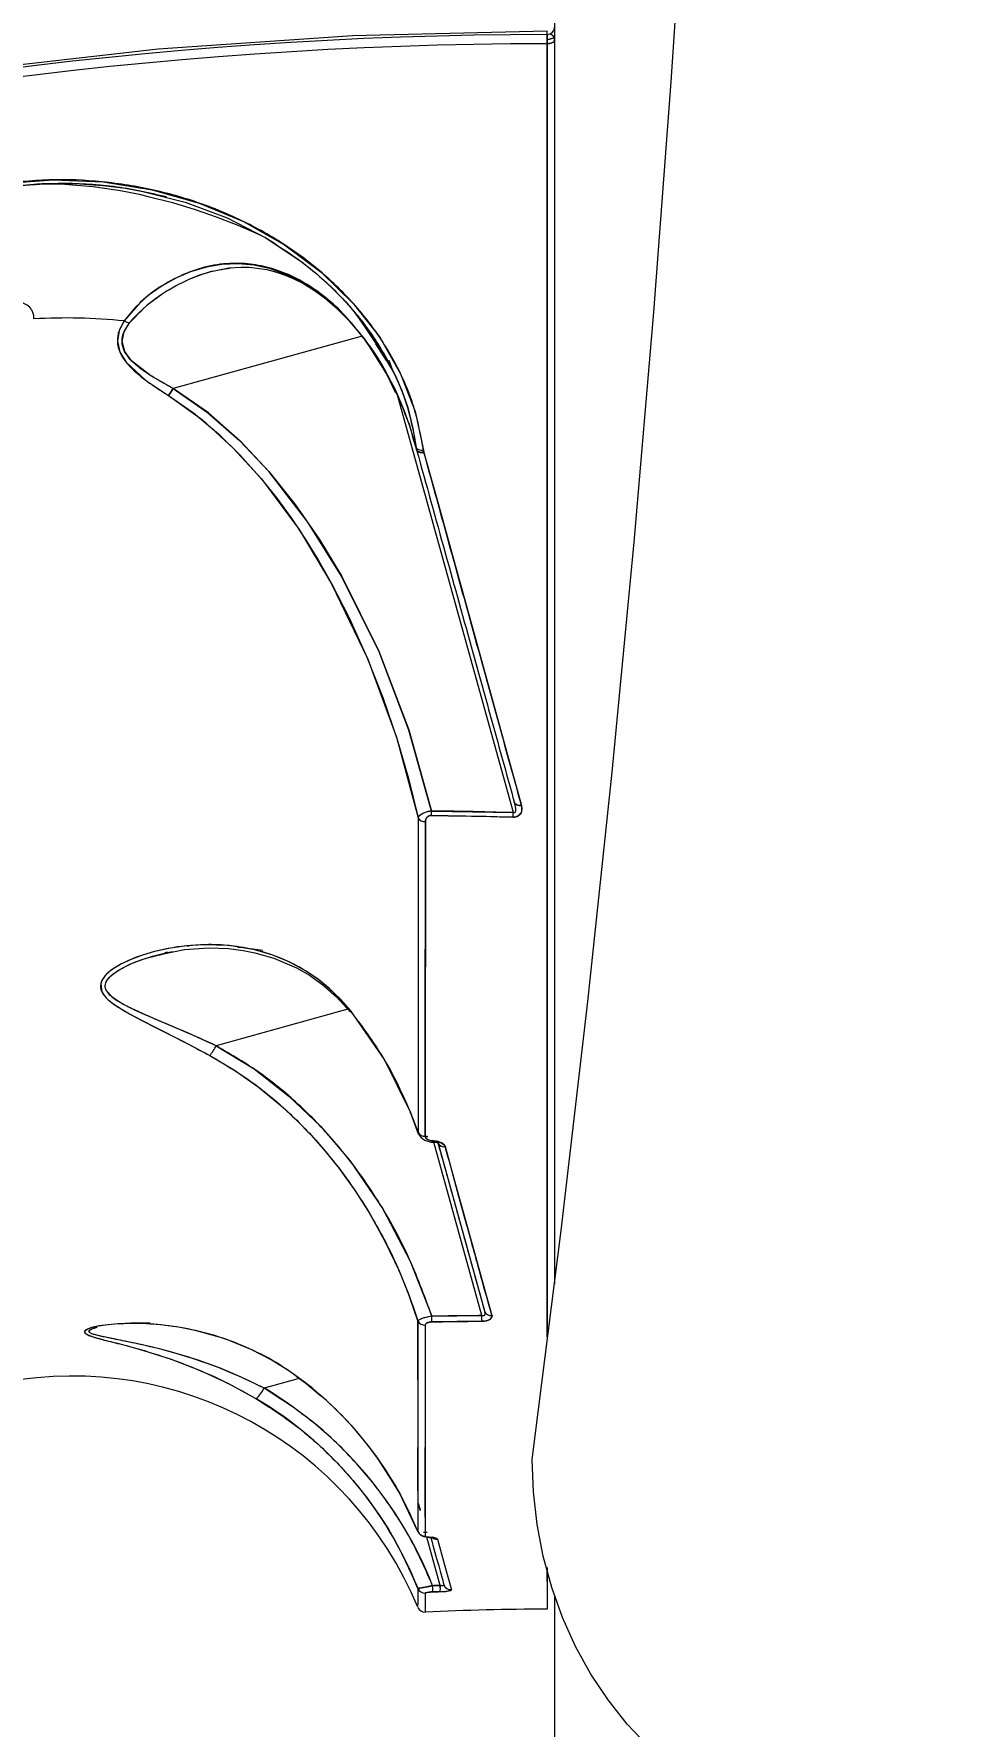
# Model space of a CAD drawing. Header units: millimetres. Extents: x -4952 to 3454, y -3329 to 3085.
# Drawn here: x 473.7 to 598.9, y -202 to 24.1 of the extents above; entities that cross this region are included whole.
import ezdxf

# ---------------------------------------------------------------- set-up
doc = ezdxf.new("R2010")
doc.units = ezdxf.units.MM
for name, color, linetype in [('DIKOM_ОБЪЕКТ', 7, 'Continuous'), ('DIKOM_РАЗМЕР_ЗОНА', 7, 'Continuous'), ('DIKOM_РАЗМЕР_ОБЪЕКТА', 7, 'Continuous')]:
    doc.layers.add(name, color=color, linetype=linetype)
doc.styles.add('style1', font='arial.ttf', dxfattribs={"width": 0.8})
doc.dimstyles.new('1-50', dxfattribs={"dimtxt": 300, "dimasz": 200, "dimexe": 100, "dimexo": 0, "dimgap": 100, "dimtad": 1, "dimtxsty": 'style1', "dimcen": 200, "dimclrd": 7, "dimclre": 7, "dimclrt": 7, "dimadec": 1, "dimazin": 2, "dimtfac": 1, "dimtmove": 0, "dimatfit": 2, "dimfxl": 0, "dimlwd": 25, "dimlwe": 18, "dimarcsym": 0})

# ---------------------------------------------------------------- blocks, each defined once
blk = doc.blocks.new('*D0')
at = {"layer": 'Defpoints', "color": 0, "transparency": 16777216}
for p in [(-2531.92, 1597.72), (1364.29, 1597.72), (96.74, -1272.86)]:
    blk.add_point(p, dxfattribs=at)
at = {"layer": 'DIKOM_РАЗМЕР_ОБЪЕКТА', "color": 7, "lineweight": 18, "transparency": 16777216}
for p, q in [((1364.29, 1597.72), (-2631.92, 1597.72)), ((96.74, -1272.86), (-2631.92, -1272.86))]:
    blk.add_line(p, q, dxfattribs=at)
at = {"layer": 'DIKOM_РАЗМЕР_ОБЪЕКТА', "color": 7, "lineweight": 25, "transparency": 16777216}
blk.add_line((-2531.92, -1072.86), (-2531.92, 1397.72), dxfattribs=at)
at = {"layer": 'DIKOM_РАЗМЕР_ОБЪЕКТА', "color": 7, "transparency": 16777216}
for points in [[(-2565.25, 1397.72), (-2498.58, 1397.72), (-2531.92, 1597.72)], [(-2565.25, -1072.86), (-2498.58, -1072.86), (-2531.92, -1272.86)]]:
    blk.add_solid(points, dxfattribs=at)
at = {"layer": 'DIKOM_РАЗМЕР_ОБЪЕКТА', "color": 7, "transparency": 16777216, "insert": (-2785.09, 250.69), "char_height": 300, "attachment_point": 5, "rotation": 90, "style": 'style1'}
blk.add_mtext('2900', dxfattribs=at)
blk = doc.blocks.new('*D1')
at = {"layer": 'Defpoints', "color": 0, "transparency": 16777216}
for p in [(-2009.52, -99.57), (1973.4, -116.39), (1973.4, -1835.8)]:
    blk.add_point(p, dxfattribs=at)
at = {"layer": 'DIKOM_РАЗМЕР_ОБЪЕКТА', "color": 7, "lineweight": 18, "transparency": 16777216}
for p, q in [((-2009.52, -99.57), (-2009.52, -1935.8)), ((1973.4, -116.39), (1973.4, -1935.8))]:
    blk.add_line(p, q, dxfattribs=at)
at = {"layer": 'DIKOM_РАЗМЕР_ОБЪЕКТА', "color": 7, "lineweight": 25, "transparency": 16777216}
blk.add_line((-1809.52, -1835.8), (1773.4, -1835.8), dxfattribs=at)
at = {"layer": 'DIKOM_РАЗМЕР_ОБЪЕКТА', "color": 7, "transparency": 16777216}
for points in [[(-1809.52, -1802.47), (-1809.52, -1869.14), (-2009.52, -1835.8)], [(1773.4, -1802.47), (1773.4, -1869.14), (1973.4, -1835.8)]]:
    blk.add_solid(points, dxfattribs=at)
at = {"layer": 'DIKOM_РАЗМЕР_ОБЪЕКТА', "color": 7, "transparency": 16777216, "insert": (39.04, -1582.63), "char_height": 300, "attachment_point": 5, "style": 'style1'}
blk.add_mtext('4000', dxfattribs=at)
blk = doc.blocks.new('*D2')
at = {"layer": 'Defpoints', "color": 0, "transparency": 16777216}
for p in [(3454.29, 651.62), (-4106.58, -381.73), (3454.29, -3228.68)]:
    blk.add_point(p, dxfattribs=at)
at = {"layer": 'DIKOM_РАЗМЕР_ЗОНА', "color": 7, "lineweight": 18, "transparency": 16777216}
for p, q in [((3454.29, 651.62), (3454.29, -3328.68)), ((-4106.58, -381.73), (-4106.58, -3328.68))]:
    blk.add_line(p, q, dxfattribs=at)
at = {"layer": 'DIKOM_РАЗМЕР_ЗОНА', "color": 7, "lineweight": 25, "transparency": 16777216}
blk.add_line((-3906.58, -3228.68), (3254.29, -3228.68), dxfattribs=at)
at = {"layer": 'DIKOM_РАЗМЕР_ЗОНА', "color": 7, "transparency": 16777216}
for points in [[(-3906.58, -3195.35), (-3906.58, -3262.01), (-4106.58, -3228.68)], [(3254.29, -3195.35), (3254.29, -3262.01), (3454.29, -3228.68)]]:
    blk.add_solid(points, dxfattribs=at)
at = {"layer": 'DIKOM_РАЗМЕР_ЗОНА', "color": 7, "transparency": 16777216, "insert": (111.64, -2975.51), "char_height": 300, "attachment_point": 5, "style": 'style1'}
blk.add_mtext('7200', dxfattribs=at)

msp = doc.modelspace()

# ---------------------------------------------------------------- linework, layer by layer
at = {"layer": 'DIKOM_ОБЪЕКТ', "color": 7, "linetype": 'Continuous', "lineweight": 15}
for p, q in [((543.286, 610.202), (543.286, -142.983)), ((542.287, 22.742), (542.284, 23.976)), ((542.284, 23.976), (542.286, 23.244)), ((543.238, 23.508), (542.286, 23.244)), ((542.286, 23.244), (543.238, 23.508)), ((542.286, 23.244), (542.287, 22.742)), ((542.287, 23.976), (542.287, 24.478)), ((543.286, 23.244), (543.238, 23.508)), ((497.384, -7.697), (497.383, -7.697)), ((517.564, -16.32), (492.331, -23.317)), ((517.564, -16.32), (492.331, -23.317)), ((518.567, -17.639), (517.777, -16.573)), ((517.929, -16.853), (518.569, -17.747)), ((519.121, -16.622), (520.015, -17.928)), ((520.827, -19.593), (519.413, -17.373)), ((519.535, -17.371), (519.444, -17.422)), ((519.46, -17.414), (519.537, -17.37)), ((521.03, -19.618), (521.028, -19.612)), ((521.157, -19.553), (521.615, -20.933)), ((542.287, -19.005), (542.287, -19.005)), ((542.287, -19.005), (542.287, -19.005)), ((537.773, -79.989), (522.393, -24.532)), ((537.773, -79.989), (522.393, -24.532)), ((523.788, -27.91), (524.49, -30.294)), ((542.287, -28.005), (542.287, -28.005)), ((542.287, -28.005), (542.287, -28.005)), ((524.268, -29.639), (524.852, -31.532)), ((524.824, -31.429), (524.833, -31.461)), ((524.833, -31.461), (524.824, -31.429)), ((524.827, -31.437), (524.877, -31.57)), ((524.834, -31.464), (524.841, -31.489)), ((524.841, -31.489), (524.834, -31.464)), ((524.839, -31.483), (524.844, -31.498)), ((525.759, -31.552), (525.818, -31.825)), ((525.818, -31.825), (525.828, -31.862)), ((537.738, -80.579), (526.833, -80.37)), ((526.851, -79.781), (537.773, -79.989)), ((489.926, -99.06), (489.914, -99.064)), ((489.923, -99.061), (490.364, -98.973)), ((491.54, -98.613), (491.202, -98.706)), ((494.686, -97.74), (494.19, -97.878)), ((515.644, -106.248), (498.063, -111.124)), ((515.644, -106.248), (498.063, -111.124)), ((525.041, -108.3), (525.041, -108.3)), ((525.041, -108.3), (525.041, -108.3)), ((526.011, -108.3), (526.011, -108.3)), ((526.011, -108.3), (526.011, -108.3)), ((525.04, -114.53), (525.04, -114.529)), ((525.04, -114.529), (525.04, -114.53)), ((525.04, -116.399), (525.04, -116.399)), ((525.04, -116.399), (525.04, -116.399)), ((526.009, -117.3), (526.009, -117.3)), ((526.009, -117.3), (526.009, -117.3)), ((525.939, -119.644), (526.009, -119.877)), ((526.009, -118.024), (526.009, -118.024)), ((526.009, -118.024), (526.009, -118.024)), ((524.02, -120.114), (525.064, -122.905)), ((525.038, -122.695), (524.021, -120.008)), ((533.578, -147.187), (527.15, -124.009)), ((533.578, -147.187), (527.15, -124.009)), ((527.674, -124.027), (533.915, -146.533)), ((485.023, -148.285), (485.838, -148.209)), ((526.003, -148.463), (526.011, -148.439)), ((533.556, -147.937), (526.887, -148.019)), ((526.895, -147.27), (533.578, -147.187)), ((509.135, -155.566), (504.457, -156.863)), ((509.135, -155.566), (504.457, -156.863)), ((508.731, -155.279), (510.052, -156.218)), ((509.181, -155.553), (509.146, -155.563)), ((509.181, -155.553), (509.146, -155.563)), ((525.03, -155.813), (525.03, -155.813)), ((525.03, -155.813), (525.03, -155.813)), ((526.001, -155.813), (526.001, -155.813)), ((526.001, -155.813), (526.001, -155.813)), ((510.052, -156.218), (512, -157.863)), ((525.028, -164.813), (525.028, -164.813)), ((525.028, -164.813), (525.028, -164.813)), ((519.382, -165.917), (522.606, -170.933)), ((525.025, -176.025), (522.565, -170.87)), ((522.606, -170.933), (525.037, -176.094)), ((525.026, -172.212), (525.344, -173.219)), ((525.07, -176.078), (525.025, -176.025)), ((525.054, -176.084), (525.079, -176.119)), ((526.25, -176.094), (525.756, -176.145)), ((525.997, -174.108), (525.997, -174.109)), ((525.997, -174.109), (525.997, -174.108)), ((526.035, -176.116), (526.033, -176.111)), ((526.035, -176.116), (526.033, -176.111)), ((528.006, -183.225), (526.222, -176.793)), ((528.006, -183.225), (526.222, -176.793)), ((525.023, -183.633), (525.023, -183.732)), ((525.994, -184.248), (526.008, -184.24)), ((528.003, -184.06), (526.988, -184.099)), ((526.989, -183.264), (528.006, -183.225)), ((543.286, -184.644), (543.286, -216.39))]:
    msp.add_line(p, q, dxfattribs=at)
at = {"layer": 'DIKOM_ОБЪЕКТ', "color": 7, "linetype": 'Continuous', "lineweight": 15, "flags": 128}
for points in [[(540.296, -166.39), (544.163, -135.828), (547.722, -105.217), (550.973, -74.56), (553.916, -43.861), (556.55, -13.125), (558.875, 17.644), (560.891, 48.442), (562.597, 79.266), (563.994, 110.109), (565.08, 140.97), (565.856, 171.843)], [(244.973, -57.975), (267.594, -45.114), (290.769, -33.28), (314.45, -22.496), (338.591, -12.783), (363.142, -4.161), (388.055, 3.353), (413.28, 9.743), (438.765, 14.998), (464.46, 19.105), (490.313, 22.058), (516.273, 23.85), (542.287, 24.478)], [(542.284, -19.005), (542.284, -10.359), (542.284, 0.071), (542.285, 10.115), (542.285, 19.708), (542.285, 23.991)], [(542.287, 22.742), (542.646, 22.775), (542.819, 22.818), (542.993, 22.889), (543.111, 22.96), (543.216, 23.059), (543.286, 23.244)], [(543.286, 23.244), (543.267, 23.146), (543.21, 23.052), (543.117, 22.965), (542.993, 22.889), (542.842, 22.826), (542.669, 22.78), (542.482, 22.751), (542.287, 22.742)], [(542.288, -149.997), (542.288, -144.888), (542.288, -138.152), (542.288, -134.511), (542.288, -132.621), (542.288, -131.658), (542.288, -131.172), (542.288, -130.928), (542.288, -130.805), (542.288, -130.744), (542.288, -130.714), (542.288, -130.698), (542.288, -130.691), (542.288, -130.687), (542.288, -130.685), (542.288, -130.684), (542.288, -130.683), (542.288, -130.683), (542.288, -130.683), (542.288, -130.683), (542.288, -130.683), (542.288, -130.683), (542.288, -130.683), (542.288, -130.683), (542.288, -129.006), (542.288, -126.765), (542.288, -123.932), (542.288, -120.442), (542.288, -116.273), (542.288, -111.378), (542.288, -105.704), (542.288, -99.192), (542.288, -93.849), (542.288, -87.997), (542.287, -81.609), (542.287, -79.621), (542.287, -77.583), (542.287, -75.495), (542.287, -73.355), (542.287, -71.165), (542.287, -68.922), (542.287, -66.625), (542.287, -64.275), (542.287, -51.448), (542.287, -38.635), (542.287, -25.912), (542.287, -13.352), (542.287, -1.018), (542.287, 11.031), (542.287, 22.742)], [(469.548, 4.067), (476.265, 4.559), (482.962, 4.276), (489.51, 3.23), (495.803, 1.452), (501.735, -1.019), (507.189, -4.115), (512.115, -7.795), (516.384, -11.952), (519.917, -16.479), (522.702, -21.346), (524.658, -26.407), (525.759, -31.552)], [(469.608, 3.617), (474.763, 4.061), (479.211, 4.072), (482.947, 3.814), (485.932, 3.428), (488.277, 3.01), (493.922, 1.565), (499.512, -0.536), (504.708, -3.193), (509.543, -6.43), (511.391, -7.913), (513.224, -9.553), (515.332, -11.702), (517.647, -14.471), (519.121, -16.622)], [(474.152, 4.009), (475.115, 4.027), (476.395, 4.016), (477.829, 3.966), (479.413, 3.864), (481.616, 3.649), (483.153, 3.449), (484.037, 3.316), (484.993, 3.159), (486.427, 2.896), (487.759, 2.623), (488.99, 2.347), (492.219, 1.518), (495.255, 0.601), (498.075, -0.371), (500.957, -1.489), (503.724, -2.696), (504.148, -2.907)], [(517.777, -16.573), (515.928, -14.378), (513.853, -12.327), (511.806, -10.652), (509.632, -9.217), (507.485, -8.124), (505.311, -7.332), (503.124, -6.843), (501.015, -6.655), (498.814, -6.748), (496.793, -7.091), (494.639, -7.73), (492.77, -8.523), (490.836, -9.598), (488.98, -10.918), (487.263, -12.474), (485.764, -14.291)], [(497.382, -7.697), (499.771, -7.22), (501.404, -7.108), (502.478, -7.13), (503.551, -7.227), (504.837, -7.444), (506.125, -7.774), (507.3, -8.175), (508.459, -8.665), (509.633, -9.26), (511.209, -10.223), (512.659, -11.283), (514.296, -12.699), (516.084, -14.546), (517.789, -16.678)], [(516.566, -13.148), (516.935, -13.689), (517.875, -15.059), (518.864, -16.507), (520.252, -18.611), (521.837, -21.312), (522.891, -23.593), (523.675, -25.857), (524.363, -28.685), (524.783, -31.203)], [(485.764, -14.291), (485.104, -15.589), (484.862, -17.005), (485.189, -18.457), (486.045, -19.823), (488.626, -22.188), (491.681, -24.259)], [(492.324, -23.322), (489.355, -21.616), (486.751, -19.605), (485.842, -18.386), (485.493, -17.041), (485.779, -15.725), (486.5, -14.539)], [(517.776, -16.574), (517.791, -16.667), (517.803, -16.667)], [(518.568, -17.747), (518.549, -17.731), (518.547, -17.652)], [(518.547, -17.652), (518.549, -17.731), (518.57, -17.748)], [(518.568, -17.747), (520.898, -21.561), (522.024, -23.901)], [(492.324, -23.322), (491.99, -23.832), (491.681, -24.259)], [(491.681, -24.259), (491.99, -23.832), (492.324, -23.322)], [(491.681, -24.259), (495.023, -26.571), (498.385, -29.387), (501.273, -32.223), (504.183, -35.498), (506.166, -37.992), (508.175, -40.753), (510.02, -43.516), (511.732, -46.294), (513.479, -49.367), (515.876, -54.04), (518.21, -59.202), (520.335, -64.593), (522.246, -70.218), (523.753, -75.41), (525.047, -80.691)], [(491.681, -24.259), (496.235, -27.528), (500.355, -31.276), (504.108, -35.408), (509.14, -42.169), (513.494, -49.396), (518.327, -59.481), (522.153, -69.923), (525.047, -80.691)], [(526.851, -79.781), (523.82, -68.974), (519.838, -58.506), (514.826, -48.408), (510.324, -41.185), (505.129, -34.436), (501.26, -30.316), (497.017, -26.578), (492.331, -23.317)], [(492.331, -23.317), (496.926, -26.506), (501.195, -30.253), (505.115, -34.42), (508.616, -38.797), (511.85, -43.473), (514.802, -48.365), (519.807, -58.435), (523.804, -68.924), (526.851, -79.781)], [(542.284, -39.36), (542.284, -32.079), (542.284, -28.005)], [(524.834, -31.465), (524.877, -31.568), (524.949, -31.659), (525.048, -31.735), (525.171, -31.794), (525.315, -31.833), (525.474, -31.852), (525.643, -31.849), (525.818, -31.825)], [(525.818, -31.825), (525.643, -31.849), (525.474, -31.852), (525.315, -31.833), (525.171, -31.794), (525.048, -31.735), (524.949, -31.659), (524.877, -31.568), (524.834, -31.465)], [(525.828, -31.862), (525.655, -31.883), (525.487, -31.884), (525.329, -31.864), (525.185, -31.824), (525.062, -31.765), (524.962, -31.69), (524.888, -31.6), (524.844, -31.498)], [(524.844, -31.498), (524.888, -31.6), (524.962, -31.69), (525.062, -31.765), (525.185, -31.824), (525.329, -31.864), (525.487, -31.884), (525.655, -31.883), (525.828, -31.862)], [(525.828, -31.862), (527.71, -38.669), (529.632, -45.62), (531.588, -52.698), (533.376, -59.17), (535.079, -65.331), (536.913, -71.967), (538.864, -79.031)], [(542.284, -108.3), (542.284, -106.892), (542.284, -101.332), (542.284, -95.973), (542.284, -95.237), (542.284, -94.494), (542.284, -93.743), (542.284, -92.984), (542.284, -92.217), (542.284, -91.442), (542.284, -87.697), (542.284, -83.343), (542.284, -78.332), (542.284, -72.612), (542.284, -66.125), (542.284, -60.453), (542.284, -59.07)], [(538.864, -79.031), (538.925, -79.518), (538.808, -80.001), (538.646, -80.238), (538.423, -80.417), (538.105, -80.544), (537.738, -80.579)], [(537.894, -78.554), (538.054, -79.37), (538.051, -79.779), (538.022, -79.89), (537.978, -79.967), (537.937, -80.002), (537.914, -80.012), (537.889, -80.017), (537.834, -80.013), (537.773, -79.989)], [(537.894, -78.554), (537.941, -78.671), (538.016, -78.777), (538.116, -78.868), (538.238, -78.942), (538.378, -78.997), (538.532, -79.03), (538.696, -79.042), (538.864, -79.031)], [(538.864, -79.031), (538.696, -79.042), (538.532, -79.03), (538.378, -78.997), (538.238, -78.942), (538.116, -78.868), (538.016, -78.777), (537.941, -78.671), (537.894, -78.554)], [(525.047, -80.691), (525.045, -92.031), (525.042, -102.814), (525.04, -113.037), (525.038, -122.695)], [(526.016, -81.188), (526.015, -86.455), (526.014, -91.013), (526.013, -94.895), (526.013, -98.134), (526.013, -99.852), (526.012, -101.333), (526.012, -102.58), (526.012, -103.91), (526.011, -106.217), (526.01, -112.584), (526.009, -118.244), (526.008, -123.244)], [(516.041, -106.473), (514.666, -104.907), (513.162, -103.46), (511.639, -102.226), (510.004, -101.119), (507.899, -99.972), (505.644, -99.039), (503.243, -98.33), (499.797, -97.753), (496.399, -97.631), (494.164, -97.773), (491.944, -98.087), (489.822, -98.553), (488.224, -99.025), (486.8, -99.553), (485.32, -100.245), (484.161, -100.955), (483.605, -101.396), (483.172, -101.834), (482.819, -102.343), (482.631, -102.848), (482.789, -103.932), (483.132, -104.452), (483.65, -104.985), (484.396, -105.577), (485.347, -106.204), (486.504, -106.878), (488.097, -107.731), (489.928, -108.668), (493.525, -110.493), (497.22, -112.438)], [(498.063, -111.124), (496.207, -110.28), (494.367, -109.47), (492.545, -108.686), (490.748, -107.922), (489.418, -107.353), (488.258, -106.847), (487.264, -106.398), (486.144, -105.855), (485.132, -105.302), (484.279, -104.733), (483.379, -103.745), (483.237, -103.224), (483.325, -102.697), (483.596, -102.225), (484.051, -101.742), (484.558, -101.341), (485.198, -100.932), (486.539, -100.252), (488.03, -99.657), (489.574, -99.16), (491.174, -98.743), (492.229, -98.552)], [(490.364, -98.973), (493.814, -98.285), (497.09, -98.059), (499.702, -98.154), (501.659, -98.391), (503.247, -98.698), (505.747, -99.41), (508.8, -100.721), (510.517, -101.714), (512.312, -102.993), (514.154, -104.614), (516.009, -106.648)], [(500.939, -97.944), (501.263, -97.952), (504.309, -98.372)], [(516.01, -106.649), (515.993, -106.6), (516.041, -106.473)], [(516.041, -106.473), (515.993, -106.6), (516.01, -106.649)], [(524.021, -120.008), (520.539, -112.975), (516.041, -106.473)], [(497.22, -112.438), (500.521, -114.399), (503.681, -116.625), (506.709, -119.115), (508.755, -121.019), (510.802, -123.125), (512.624, -125.192), (514.483, -127.513), (516.644, -130.525), (518.589, -133.59), (520.623, -137.252), (522.507, -141.212), (523.809, -144.398), (525.032, -147.885)], [(498.063, -111.124), (503.134, -114.226), (507.784, -117.843), (512.044, -121.936), (515.903, -126.448), (520.322, -132.9), (524.006, -139.893), (526.895, -147.27)], [(542.284, -119.041), (542.284, -118.556), (542.284, -117.3)], [(524.021, -120.008), (524.004, -120.093), (524.02, -120.114)], [(524.02, -120.114), (524.004, -120.093), (524.021, -120.008)], [(525.038, -122.695), (524.419, -121.011), (524.021, -120.008)], [(526.24, -123.245), (526.205, -123.246), (525.797, -123.197)], [(526.008, -123.244), (526.094, -123.473), (526.329, -123.665), (526.68, -123.799), (526.889, -123.838), (527.106, -123.853)], [(527.063, -124.003), (527.332, -124.024), (527.563, -124.074), (527.73, -124.158), (527.8, -124.278)], [(527.106, -123.853), (527.67, -123.919), (528.147, -124.085), (528.49, -124.325), (528.666, -124.611)], [(528.666, -124.611), (530.064, -129.673), (531.345, -134.31), (532.584, -138.795), (533.789, -143.158), (534.898, -147.172)], [(525.032, -147.885), (524.001, -144.91), (523.892, -144.634)], [(533.915, -146.533), (533.958, -146.994), (533.917, -147.115), (533.848, -147.191), (533.793, -147.216), (533.728, -147.223), (533.656, -147.214), (533.578, -147.187)], [(533.915, -146.533), (533.969, -146.674), (534.015, -146.755)], [(510.011, -156.155), (507.792, -154.543), (505.402, -153.071), (502.843, -151.756), (499.249, -150.307), (495.452, -149.219), (493.03, -148.739), (490.604, -148.418), (488.272, -148.256), (486.507, -148.232), (484.937, -148.288), (483.288, -148.439), (482.022, -148.645), (481.413, -148.792), (480.957, -148.945), (480.473, -149.314), (480.541, -149.508), (480.825, -149.707), (481.257, -149.891), (481.863, -150.089), (483.157, -150.444), (484.886, -150.885), (486.515, -151.312), (488.359, -151.83), (492.033, -153.01), (495.819, -154.47), (499.606, -156.214), (503.385, -158.273)], [(504.457, -156.863), (503.008, -156.142), (501.475, -155.429), (499.978, -154.781), (498.491, -154.182), (496.887, -153.584), (495.636, -153.15), (494.026, -152.632), (492.139, -152.078), (490.81, -151.722), (489.376, -151.366), (487.575, -150.957), (485.827, -150.591), (484.156, -150.259), (482.635, -149.941), (481.954, -149.77), (481.471, -149.611), (481.141, -149.426), (481.072, -149.241), (481.251, -149.059), (481.671, -148.873), (482.02, -148.772)], [(525.032, -147.885), (525.03, -156.531), (525.028, -164.106), (525.026, -170.609), (525.025, -176.025)], [(525.03, -155.813), (525.031, -154.343), (525.032, -147.885)], [(526.003, -148.463), (526.001, -154.593), (526, -160.003), (525.999, -164.742), (525.998, -169.313), (525.997, -173.265), (525.996, -176.633)], [(526.887, -148.019), (526.699, -148.032), (526.524, -148.061), (526.366, -148.106), (526.231, -148.165), (526.057, -148.308), (526.003, -148.463)], [(534.898, -147.172), (534.875, -147.436), (534.637, -147.685), (534.427, -147.791), (534.17, -147.869), (533.873, -147.919), (533.556, -147.937)], [(510.011, -156.155), (510.034, -156.213), (510.052, -156.218)], [(510.054, -156.218), (510.034, -156.213), (510.011, -156.155)], [(525.027, -170.61), (525.027, -169.309), (525.028, -165.025), (525.028, -164.813)], [(525.997, -174.109), (525.997, -173.265), (525.998, -169.313), (525.999, -164.813)], [(583.611, -216.39), (579.836, -216.2), (576.089, -215.63), (572.4, -214.686), (568.796, -213.375), (565.305, -211.705), (561.953, -209.691), (558.767, -207.348), (555.769, -204.692), (552.983, -201.745), (550.43, -198.529), (548.13, -195.069), (546.099, -191.39), (544.354, -187.521), (542.908, -183.491), (541.772, -179.331), (540.954, -175.073), (540.461, -170.748), (540.296, -166.39)], [(525.025, -176.025), (523.871, -173.406), (522.565, -170.87)], [(522.606, -170.933), (522.595, -170.928), (522.565, -170.87)], [(522.565, -170.87), (522.595, -170.928), (522.606, -170.933)], [(525.996, -176.633), (526.046, -176.698), (526.185, -176.752), (526.399, -176.791), (526.665, -176.813)], [(526.665, -176.813), (526.593, -176.836), (526.557, -176.834)], [(526.557, -176.834), (526.593, -176.836), (526.665, -176.813)], [(527.35, -177.035), (527.454, -177.052), (527.622, -177.058)], [(527.622, -177.058), (528.706, -180.983), (529.492, -183.831)], [(525.023, -183.633), (523.856, -180.938), (523.622, -180.478)], [(542.288, -182.711), (542.288, -182.111), (542.288, -180.825)], [(528.492, -183.105), (528.483, -183.217), (528.448, -183.253), (528.396, -183.276), (528.322, -183.287), (528.231, -183.282), (528.124, -183.261), (528.006, -183.225)], [(525.994, -184.248), (525.993, -186.162), (525.993, -186.794)], [(528.006, -183.225), (528.01, -183.382), (528.012, -183.463)], [(529.492, -183.831), (529.325, -183.824), (529.226, -183.806)]]:
    msp.add_lwpolyline(points, dxfattribs=at)
at = {"layer": 'DIKOM_ОБЪЕКТ', "color": 7, "linetype": 'Continuous', "lineweight": 15}
for centre, radius, start, end in [((542.286, 24.976), 1, 270.09855, 359.87835), ((543.286, -556.39), 580.367, 90.098554, 120.901446), ((543.286, -556.39), 579.133, 90.098848, 120.901152), ((543.286, -556.39), 579.133, 90.098848, 120.901152), ((542.414, 23.204), 0.878, 7.05373, 73.90251), ((503.445, -29.543), 22.66, 105.10813, 138.39747), ((471.644, -13.879), 2.06, 356.19287, 90.09539), ((477.944, -92.734), 78.833, 84.30736, 93.08655), ((477.944, -92.734), 78.833, 84.30736, 93.08655), ((486.991, -11.88), 2.705, 243.0291, 259.54631), ((486.991, -11.88), 2.705, 243.02911, 259.54631), ((481.528, -42.872), 44.815, 15.09827, 34.30495), ((483.267, -41.874), 42.866, 14.41478, 34.56371), ((492.332, -23.328), 0.0105, 97.3298, 145.30851), ((492.332, -23.328), 0.0108, 97.63693, 144.39464), ((525.555, -30.553), 1.019, 221.85717, 281.54636), ((525.555, -30.553), 1.019, 221.85717, 281.54636), ((525.924, -80.142), 1.049, 213.30479, 275.02391), ((525.924, -80.142), 1.049, 213.30479, 275.02391), ((526.995, -82.471), 2.693, 93.05278, 134.46874), ((526.792, -81.146), 0.777, 86.95865, 183.06281), ((512.323, -79.642), 14.529, 357.0996, 359.45183), ((512.323, -79.642), 14.529, 357.0996, 359.45183), ((524.49, -79.506), 13.291, 355.34754, 357.91852), ((524.49, -79.506), 13.291, 355.34754, 357.91852), ((490.012, -106.944), 9.071, 322.62332, 332.56207), ((490.012, -106.944), 9.071, 322.62332, 332.56207), ((525.935, -122.225), 1.022, 208.62098, 274.0868), ((525.935, -122.225), 1.022, 208.62098, 274.0868), ((527.019, -121.706), 2.297, 212.57634, 271.1006), ((527.442, -123.83), 0.422, 184.24587, 205.66847), ((528.513, -123.705), 0.919, 212.47799, 279.60681), ((528.532, -123.661), 0.96, 216.40088, 278.03411), ((534.792, -146.247), 0.931, 199.69072, 276.5051), ((534.792, -146.247), 0.931, 199.69072, 276.5051), ((525.941, -147.454), 1.011, 206.04627, 273.50545), ((525.941, -147.454), 1.011, 206.04627, 273.50545), ((527.36, -152.314), 5.065, 95.27126, 115.23479), ((515.316, -147.555), 11.582, 357.52194, 1.41107), ((515.316, -147.555), 11.582, 357.52194, 1.41107), ((522.74, -147.266), 10.838, 356.31488, 0.42034), ((522.74, -147.266), 10.838, 356.315, 0.42037), ((522.74, -147.266), 10.838, 356.315, 0.42037), ((529.025, -147.574), 4.545, 355.40272, 357.42429), ((543.286, -152.76), 10, 146.07606, 147.17316), ((478.816, -205.225), 49.966, 22.43481, 100.42281), ((499.709, -154.49), 5.308, 313.82906, 333.44202), ((499.709, -154.49), 5.308, 313.82906, 333.44202), ((476.979, -202.688), 51.684, 21.63403, 59.27573), ((504.344, -156.807), 0.0123, 101.62515, 143.69703), ((504.344, -156.808), 0.0131, 102.85, 142.36632), ((477.017, -203.077), 53.756, 21.62753, 59.30539), ((479.819, -194.632), 48.908, 29.0705, 51.87927), ((525.945, -175.632), 1.003, 203.35961, 272.88581), ((525.945, -175.632), 1.003, 203.35961, 272.88581), ((526.216, -175.42), 1.347, 224.12247, 260.2374), ((526.866, -178.258), 1.459, 58.82091, 97.91639), ((527.567, -176.057), 1.002, 232.64412, 273.13523), ((527.566, -176.061), 0.998, 233.36698, 273.21289), ((527.566, -176.061), 0.998, 233.37284, 273.21287), ((529.449, -182.837), 0.995, 195.78736, 272.49153), ((529.449, -182.837), 0.995, 195.78736, 272.49153), ((520.205, -153.376), 30.648, 279.04453, 282.78758), ((525.946, -183.249), 1.001, 202.66639, 272.72957), ((525.946, -183.249), 1.001, 202.66639, 272.72957), ((526.812, -186.761), 2.668, 86.21722, 107.86207), ((519.537, -183.728), 7.466, 356.40221, 3.5626), ((519.537, -183.728), 7.466, 356.40221, 3.5626), ((520.64, -183.665), 7.379, 356.211, 3.41957), ((520.64, -183.665), 7.379, 356.211, 3.41957), ((528.107, -178.979), 5.082, 268.82982, 285.81783), ((525.947, -185.796), 1, 202.43771, 272.67877), ((543.286, -556.39), 370, 90.15444, 92.67877), ((543.286, -556.39), 370, 90.15444, 92.67877)]:
    msp.add_arc(centre, radius, start, end, dxfattribs=at)
for points in [[(542.285, 22.741), (542.285, 23.991)], [(472.036, 3.826), (475.019, 4.025)], [(525.939, -119.644), (526.009, -119.875)], [(525.038, -122.695), (525.134, -122.898)], [(525.318, -123.057), (525.499, -123.125)], [(525.026, -172.173), (525.343, -173.159)], [(525.025, -176.025), (525.084, -176.078)], [(525.793, -176.129), (526.25, -176.094)]]:
    msp.add_open_spline(points, degree=1, dxfattribs=at)
for points, knots in [([(542.287, 22.742), (542.287, 16.845), (542.287, 5.074), (542.287, -11.859), (542.287, -28.179), (542.287, -43.829), (542.287, -58.82), (542.287, -72.878), (542.287, -86.034), (542.287, -98.277), (542.288, -109.804), (542.288, -120.554), (542.288, -130.752), (542.288, -140.241), (542.288, -146.706), (542.288, -149.671), (542.288, -149.998)], [0, 0, 0, 0, 0.0784791, 0.1566591, 0.234444, 0.3120222, 0.3895771, 0.4672921, 0.5408813, 0.6148824, 0.6886251, 0.7620007, 0.8351675, 0.9127122, 0.9903791, 1, 1, 1, 1]), ([(525.759, -31.552), (525.402, -29.616), (524.689, -25.749), (522.257, -20.093), (518.885, -14.728), (514.531, -9.779), (509.335, -5.395), (503.495, -1.747), (497.204, 1.095), (490.61, 3.126), (483.715, 4.329), (476.637, 4.747), (471.91, 4.293), (469.548, 4.067)], [0, 0, 0, 0, 0.0934376, 0.1866567, 0.280333, 0.3733227, 0.4670052, 0.5599255, 0.6480411, 0.7358471, 0.8234841, 0.9117962, 1, 1, 1, 1]), ([(476.979, 4.156), (479.445, 4.08), (484.356, 3.93), (489.07, 2.854), (491.417, 2.318)], [0, 0, 0, 0, 0.5021239, 1, 1, 1, 1]), ([(504.563, -3.113), (506.446, -4.312), (510.153, -6.671), (514.794, -10.953), (518.664, -15.598), (521.655, -20.599), (523.822, -25.838), (524.471, -29.41), (524.796, -31.199)], [0, 0, 0, 0, 0.1716563, 0.3377394, 0.5026885, 0.6690185, 0.8342299, 1, 1, 1, 1]), ([(517.776, -16.574), (516.971, -15.56), (515.366, -13.536), (512.675, -11.084), (509.872, -9.126), (506.98, -7.715), (504.062, -6.85), (500.968, -6.497), (497.743, -6.747), (494.421, -7.676), (491.25, -9.241), (488.199, -11.349), (486.577, -13.31), (485.764, -14.291)], [0, 0, 0, 0, 0.0821586, 0.1639067, 0.2459741, 0.3295735, 0.4135937, 0.4969482, 0.5976268, 0.6976447, 0.7978089, 0.8987733, 1, 1, 1, 1]), ([(486.5, -14.539), (487.48, -13.509), (489.448, -11.437), (493.06, -9.301), (496.572, -7.779), (498.948, -7.383), (500.025, -7.203)], [0, 0, 0, 0, 0.2602036, 0.522984, 0.7838756, 1, 1, 1, 1]), ([(485.764, -14.291), (485.513, -14.722), (485.011, -15.585), (484.759, -17.057), (485.132, -18.56), (486.166, -20.082), (487.726, -21.535), (489.64, -22.951), (491.001, -23.823), (491.681, -24.259)], [0, 0, 0, 0, 0.1273536, 0.2551698, 0.3827009, 0.5093152, 0.6742753, 0.83722, 1, 1, 1, 1]), ([(492.324, -23.322), (491.636, -22.948), (490.269, -22.204), (488.342, -20.988), (486.774, -19.733), (485.734, -18.39), (485.383, -17.031), (485.697, -15.698), (486.23, -14.929), (486.5, -14.539)], [0, 0, 0, 0, 0.16962, 0.3372299, 0.5030849, 0.6267169, 0.7489775, 0.8730196, 1, 1, 1, 1]), ([(518.547, -17.652), (518.405, -17.449), (518.152, -17.088), (517.891, -16.731), (517.776, -16.574)], [0, 0, 0, 0, 0.5603218, 1, 1, 1, 1]), ([(524.796, -31.199), (524.797, -31.25), (524.797, -31.325), (524.817, -31.397), (524.823, -31.42)], [0, 0, 0, 0, 0.6788176, 1, 1, 1, 1]), ([(524.834, -31.465), (524.836, -31.472), (524.839, -31.482), (524.842, -31.493), (524.844, -31.498)], [0, 0, 0, 0, 0.5602782, 1, 1, 1, 1]), ([(524.844, -31.498), (526.127, -36.126), (528.697, -45.393), (532.118, -57.728), (535.19, -68.807), (536.991, -75.3), (537.894, -78.554)], [0, 0, 0, 0, 0.278766, 0.5582141, 0.7786042, 1, 1, 1, 1]), ([(525.818, -31.825), (525.804, -31.775), (525.779, -31.684), (525.765, -31.592), (525.759, -31.552)], [0, 0, 0, 0, 0.5600605, 1, 1, 1, 1]), ([(525.828, -31.862), (525.826, -31.855), (525.823, -31.843), (525.819, -31.831), (525.818, -31.825)], [0, 0, 0, 0, 0.5600018, 1, 1, 1, 1]), ([(538.864, -79.031), (537.715, -74.871), (535.422, -66.573), (532.052, -54.377), (528.858, -42.823), (526.838, -35.514), (525.828, -31.862)], [0, 0, 0, 0, 0.2815825, 0.561653, 0.7810031, 1, 1, 1, 1]), ([(542.284, -39.36), (542.284, -39.286), (542.284, -36.921), (542.284, -34.329), (542.284, -31.819)], [0, 0, 0, 0, 0.0314915, 1, 1, 1, 1]), ([(542.284, -108.3), (542.284, -106.113), (542.284, -100.973), (542.284, -91.53), (542.284, -80.134), (542.284, -69.298), (542.284, -61.89), (542.284, -59.07)], [0, 0, 0, 0, 0.1678547, 0.3944819, 0.6254467, 0.8574201, 1, 1, 1, 1]), ([(537.738, -80.579), (537.862, -80.574), (538.112, -80.565), (538.437, -80.428), (538.668, -80.233), (538.969, -79.78), (538.91, -79.363), (538.864, -79.031)], [0, 0, 0, 0, 0.1258741, 0.2517812, 0.3770568, 0.5032604, 1, 1, 1, 1]), ([(537.894, -78.554), (537.965, -78.84), (538.06, -79.225), (538.069, -79.689), (538.038, -79.883), (537.977, -79.972), (537.944, -80), (537.906, -80.016), (537.863, -80.019), (537.817, -80.01), (537.788, -79.996), (537.773, -79.989)], [0, 0, 0, 0, 0.525844, 0.707199, 0.8491921, 0.877176, 0.9018799, 0.9246374, 0.9473397, 0.9719599, 1, 1, 1, 1]), ([(526.851, -79.781), (526.65, -79.812), (526.256, -79.872), (525.761, -80.047), (525.39, -80.252), (525.142, -80.471), (525.078, -80.619), (525.047, -80.691)], [0, 0, 0, 0, 0.2123937, 0.4174839, 0.6054243, 0.8087327, 1, 1, 1, 1]), ([(526.008, -123.244), (526.009, -119.691), (526.01, -112.592), (526.012, -101.79), (526.014, -91.34), (526.015, -84.574), (526.016, -81.188)], [0, 0, 0, 0, 0.2802032, 0.5599223, 0.7797709, 1, 1, 1, 1]), ([(526.016, -81.188), (526.039, -81.005), (526.074, -80.731), (526.382, -80.47), (526.628, -80.381), (526.765, -80.374), (526.833, -80.37)], [0, 0, 0, 0, 0.4978363, 0.7482738, 0.8740566, 1, 1, 1, 1]), ([(526.833, -80.37), (528.869, -80.39), (532.505, -80.425), (536.139, -80.532), (537.738, -80.579)], [0, 0, 0, 0, 0.5599975, 1, 1, 1, 1]), ([(537.773, -79.989), (535.734, -79.931), (532.095, -79.827), (528.453, -79.795), (526.851, -79.781)], [0, 0, 0, 0, 0.5599973, 1, 1, 1, 1]), ([(525.044, -93.919), (525.044, -97.785), (525.042, -104.827), (525.04, -114.363), (525.039, -119.916), (525.038, -122.695)], [0, 0, 0, 0, 0.3782029, 0.6888313, 1, 1, 1, 1]), ([(516.041, -106.473), (515.117, -105.435), (513.277, -103.368), (510.1, -101.063), (506.792, -99.374), (503.393, -98.28), (499.983, -97.698), (496.027, -97.539), (491.588, -98.013), (487.635, -99.12), (484.827, -100.441), (483.271, -101.567), (482.514, -102.773), (482.643, -103.917), (483.759, -105.211), (485.831, -106.542), (488.531, -107.966), (491.373, -109.396), (494.279, -110.868), (496.238, -111.914), (497.22, -112.437)], [0, 0, 0, 0, 0.0621145, 0.1237229, 0.1855394, 0.2474395, 0.3094391, 0.3710827, 0.4642403, 0.5582851, 0.6056342, 0.6536091, 0.6859701, 0.7182298, 0.7504114, 0.8012047, 0.8515462, 0.9011002, 0.9504343, 1, 1, 1, 1]), ([(498.063, -111.124), (496.668, -110.494), (493.889, -109.239), (490.439, -107.798), (487.769, -106.642), (485.849, -105.737), (484.38, -104.876), (483.491, -104.045), (483.157, -103.286), (483.33, -102.528), (484.093, -101.595), (485.64, -100.623), (488.192, -99.504), (490.26, -99.031), (491.506, -98.745)], [0, 0, 0, 0, 0.1393047, 0.2776022, 0.3502937, 0.4227472, 0.4941012, 0.5389013, 0.5829017, 0.627462, 0.6728724, 0.7652466, 0.8586085, 1, 1, 1, 1]), ([(524.021, -120.008), (523.431, -118.661), (522.253, -115.971), (519.698, -111.368), (517.43, -108.332), (516.041, -106.473)], [0, 0, 0, 0, 0.2800282, 0.5591272, 1, 1, 1, 1]), ([(497.22, -112.437), (499.078, -113.54), (502.783, -115.74), (507.746, -119.901), (512.232, -124.551), (516.255, -129.752), (519.769, -135.428), (522.782, -141.501), (524.284, -145.76), (525.032, -147.885)], [0, 0, 0, 0, 0.1395839, 0.2784894, 0.4186571, 0.5589543, 0.7055771, 0.8531316, 1, 1, 1, 1]), ([(526.895, -147.27), (525.877, -144.51), (523.84, -138.988), (519.517, -131.26), (514.656, -124.622), (509.417, -119.143), (504.074, -114.654), (500.071, -112.303), (498.063, -111.124)], [0, 0, 0, 0, 0.1867353, 0.3735874, 0.5601848, 0.7072864, 0.8531791, 1, 1, 1, 1]), ([(542.284, -119.041), (542.284, -118.917), (542.284, -118.414), (542.284, -117.779), (542.284, -117.3)], [0, 0, 0, 0, 0.2455852, 1, 1, 1, 1]), ([(525.823, -123.208), (525.965, -123.233), (526.121, -123.26), (526.32, -123.244), (526.34, -123.242)], [0, 0, 0, 0, 0.9017775, 1, 1, 1, 1]), ([(527.106, -123.853), (526.942, -123.838), (526.614, -123.809), (526.265, -123.645), (526.049, -123.452), (526.022, -123.314), (526.008, -123.244)], [0, 0, 0, 0, 0.2788818, 0.5583689, 0.7788372, 1, 1, 1, 1]), ([(528.666, -124.611), (528.612, -124.501), (528.502, -124.28), (528.096, -124.04), (527.617, -123.887), (527.276, -123.864), (527.106, -123.853)], [0, 0, 0, 0, 0.2795024, 0.559696, 0.7802066, 1, 1, 1, 1]), ([(527.674, -124.027), (528.306, -126.307), (529.571, -130.867), (531.69, -138.507), (533.071, -143.488), (533.915, -146.533)], [0, 0, 0, 0, 0.2801034, 0.5599834, 1, 1, 1, 1]), ([(534.898, -147.172), (534.366, -145.248), (533.304, -141.403), (531.262, -134.007), (529.651, -128.175), (528.666, -124.611)], [0, 0, 0, 0, 0.2801058, 0.5599857, 1, 1, 1, 1]), ([(542.283, -141.391), (542.283, -141.239), (542.283, -140.936), (542.283, -139.864), (542.283, -138.773), (542.283, -138.75)], [0, 0, 0, 0, 0.4962381, 0.9892703, 1, 1, 1, 1]), ([(533.915, -146.533), (533.948, -146.68), (533.99, -146.869), (533.94, -147.079), (533.888, -147.167), (533.811, -147.216), (533.73, -147.227), (533.653, -147.216), (533.604, -147.197), (533.578, -147.187)], [0, 0, 0, 0, 0.4708524, 0.6003814, 0.710224, 0.8043468, 0.864481, 0.928431, 1, 1, 1, 1]), ([(510.011, -156.155), (508.716, -155.217), (506.125, -153.339), (502.009, -151.29), (497.872, -149.775), (493.745, -148.789), (489.698, -148.267), (486.45, -148.192), (484.029, -148.338), (482.362, -148.552), (480.978, -148.876), (480.289, -149.293), (480.727, -149.723), (481.873, -150.108), (483.586, -150.558), (485.81, -151.114), (489.152, -152.032), (493.368, -153.425), (498.409, -155.513), (501.728, -157.354), (503.385, -158.273)], [0, 0, 0, 0, 0.0693821, 0.1388321, 0.2086063, 0.2780516, 0.348159, 0.4187354, 0.4540999, 0.4899065, 0.5259666, 0.5624545, 0.5948386, 0.6270495, 0.6590439, 0.7061409, 0.7526661, 0.8354641, 0.9178374, 1, 1, 1, 1]), ([(504.457, -156.863), (502.773, -156.053), (499.397, -154.43), (494.267, -152.64), (489.963, -151.474), (486.542, -150.727), (484.266, -150.284), (482.514, -149.927), (481.331, -149.614), (480.924, -149.27), (481.346, -148.96), (481.907, -148.808), (482.158, -148.74)], [0, 0, 0, 0, 0.1730995, 0.3469191, 0.5211208, 0.618289, 0.715467, 0.7801943, 0.8435302, 0.9052694, 0.9576983, 1, 1, 1, 1]), ([(485.416, -148.278), (485.825, -148.23), (487.011, -148.093), (488.368, -148.132), (489.257, -148.157)], [0, 0, 0, 0, 0.3449815, 1, 1, 1, 1]), ([(525.032, -147.885), (525.032, -150.114), (525.031, -154.566), (525.03, -159.263), (525.029, -161.602), (525.029, -162.172)], [0, 0, 0, 0, 0.4312045, 0.8612989, 1, 1, 1, 1]), ([(526.895, -147.27), (526.623, -147.322), (526.08, -147.425), (525.484, -147.611), (525.136, -147.768), (525.066, -147.847), (525.032, -147.885)], [0, 0, 0, 0, 0.2887286, 0.5762748, 0.7934458, 1, 1, 1, 1]), ([(526.003, -148.463), (526.015, -148.405), (526.039, -148.287), (526.252, -148.138), (526.558, -148.041), (526.777, -148.027), (526.887, -148.019)], [0, 0, 0, 0, 0.280608, 0.5602017, 0.7796044, 1, 1, 1, 1]), ([(526.887, -148.019), (528.132, -147.996), (530.355, -147.955), (532.578, -147.942), (533.556, -147.937)], [0, 0, 0, 0, 0.5599988, 1, 1, 1, 1]), ([(533.578, -147.187), (532.33, -147.194), (530.103, -147.208), (527.875, -147.251), (526.895, -147.27)], [0, 0, 0, 0, 0.5599988, 1, 1, 1, 1]), ([(533.556, -147.937), (533.769, -147.924), (534.195, -147.897), (534.676, -147.694), (534.919, -147.439), (534.905, -147.261), (534.898, -147.172)], [0, 0, 0, 0, 0.2497408, 0.4991742, 0.7502468, 1, 1, 1, 1]), ([(526.989, -183.264), (526.104, -181.254), (524.339, -177.242), (520.787, -171.663), (516.378, -166.243), (511.003, -161.113), (506.642, -158.281), (504.457, -156.863)], [0, 0, 0, 0, 0.1867576, 0.3728786, 0.560485, 0.7798548, 1, 1, 1, 1]), ([(522.565, -170.87), (521.629, -169.305), (519.763, -166.186), (516.565, -162.253), (513.321, -158.891), (511.117, -157.069), (510.011, -156.155)], [0, 0, 0, 0, 0.2812709, 0.5603482, 0.7793935, 1, 1, 1, 1]), ([(503.385, -158.273), (505.173, -159.419), (508.738, -161.706), (513.492, -165.943), (517.949, -170.963), (521.974, -176.835), (524.006, -181.366), (525.023, -183.633)], [0, 0, 0, 0, 0.1868779, 0.372756, 0.5602262, 0.7800015, 1, 1, 1, 1]), ([(526.665, -176.813), (526.562, -176.806), (526.356, -176.792), (526.146, -176.746), (526.019, -176.692), (526.004, -176.653), (525.996, -176.633)], [0, 0, 0, 0, 0.2789959, 0.5583522, 0.7785979, 1, 1, 1, 1]), ([(527.622, -177.058), (527.597, -177.025), (527.547, -176.959), (527.244, -176.862), (526.884, -176.831), (526.665, -176.813)], [0, 0, 0, 0, 0.2815192, 0.5622744, 1, 1, 1, 1]), ([(526.749, -176.82), (527.125, -178.177), (527.833, -180.731), (528.281, -182.347), (528.492, -183.105)], [0, 0, 0, 0, 0.5310195, 1, 1, 1, 1]), ([(542.288, -180.825), (542.288, -181.371), (542.288, -182.987), (542.288, -184.717), (542.288, -186.14), (542.288, -186.307), (542.288, -186.391)], [0, 0, 0, 0, 0.1448146, 0.4286686, 0.7135232, 1, 1, 1, 1]), ([(528.492, -183.105), (528.496, -183.132), (528.505, -183.183), (528.47, -183.245), (528.402, -183.28), (528.314, -183.29), (528.183, -183.281), (528.078, -183.248), (528.006, -183.225)], [0, 0, 0, 0, 0.1865419, 0.3559644, 0.5124827, 0.6268538, 0.7440469, 1, 1, 1, 1]), ([(525.023, -183.633), (525.023, -184.213), (525.022, -185.282), (525.022, -185.696), (525.022, -185.885)], [0, 0, 0, 0, 0.5428655, 1, 1, 1, 1]), ([(526.989, -183.264), (526.714, -183.32), (526.16, -183.433), (525.518, -183.558), (525.12, -183.628), (525.055, -183.632), (525.023, -183.633)], [0, 0, 0, 0, 0.2758501, 0.5575397, 0.7800751, 1, 1, 1, 1]), ([(525.994, -184.248), (526.012, -184.231), (526.047, -184.198), (526.317, -184.15), (526.649, -184.116), (526.875, -184.104), (526.988, -184.099)], [0, 0, 0, 0, 0.2802624, 0.5593665, 0.7793532, 1, 1, 1, 1]), ([(526.988, -184.099), (527.178, -184.091), (527.516, -184.078), (527.854, -184.066), (528.003, -184.06)], [0, 0, 0, 0, 0.56, 1, 1, 1, 1]), ([(528.006, -183.225), (527.816, -183.232), (527.477, -183.245), (527.138, -183.258), (526.989, -183.264)], [0, 0, 0, 0, 0.56, 1, 1, 1, 1]), ([(528.003, -184.06), (528.227, -184.049), (528.674, -184.026), (529.176, -183.961), (529.458, -183.893), (529.481, -183.851), (529.492, -183.831)], [0, 0, 0, 0, 0.2794628, 0.5585838, 0.7788923, 1, 1, 1, 1])]:
    msp.add_open_spline(points, degree=3, knots=knots, dxfattribs=at)

# ---------------------------------------------------------------- dimensions: what is measured, and where the dimension line sits
at = {"layer": 'DIKOM_РАЗМЕР_ЗОНА'}
dim = msp.add_linear_dim(base=(3454.29, -3228.679), p1=(-4106.578, -381.726), p2=(3454.29, 651.616), text='7200', dimstyle='1-50', dxfattribs=at)
dim.commit()
dim.dimension.update_dxf_attribs({"geometry": '*D2', "text_midpoint": (111.645, -3228.679), "dimtype": 160})
at = {"layer": 'DIKOM_РАЗМЕР_ОБЪЕКТА'}
dim = msp.add_linear_dim(base=(-2531.915, 1597.721), p1=(96.736, -1272.855), p2=(1364.286, 1597.721), angle=90, text='2900', dimstyle='1-50', dxfattribs=at)
dim.commit()
dim.dimension.update_dxf_attribs({"geometry": '*D0', "text_midpoint": (-2531.915, 250.694), "dimtype": 160})
dim = msp.add_linear_dim(base=(1973.401, -1835.802), p1=(-2009.521, -99.572), p2=(1973.401, -116.39), text='4000', dimstyle='1-50', dxfattribs=at)
dim.commit()
dim.dimension.update_dxf_attribs({"geometry": '*D1', "text_midpoint": (39.042, -1835.802), "dimtype": 160})

doc.saveas('drawing.dxf')
